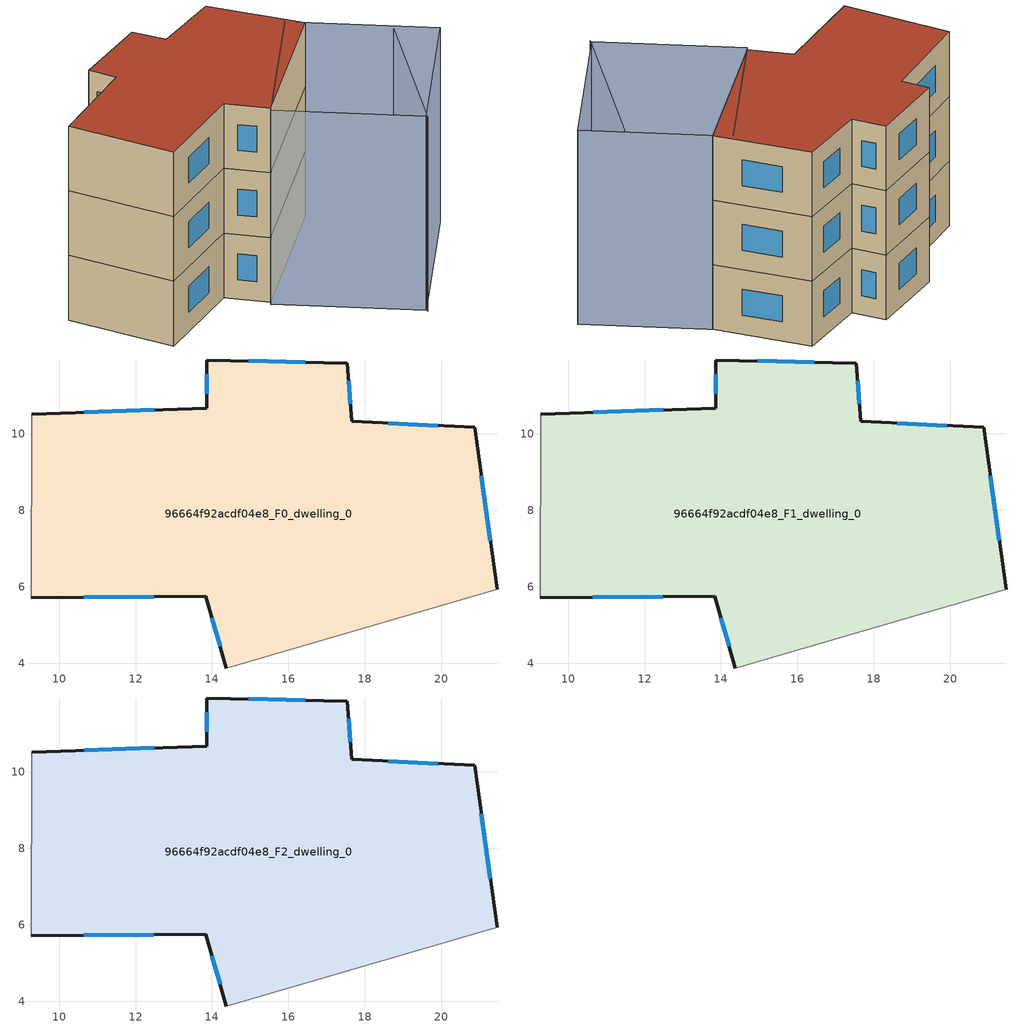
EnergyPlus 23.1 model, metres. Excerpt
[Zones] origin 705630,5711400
96664f92acdf04e8_F0_dwelling_0
 floor ground (EU_floor_Construction): 20.88,10.17 21.47,5.93 14.38,3.87 13.84,5.75 9.27,5.71 9.28,10.51 13.87,10.68 13.87,11.94 17.55,11.85 17.66,10.33 z0
 wall outside (EU_wall_Construction): 21.47,5.93 20.88,10.17 17.66,10.33 17.55,11.85 13.87,11.94 13.87,10.68 9.28,10.51 / 9.27,5.71 13.84,5.75 14.38,3.87 z0:3
 wall adiabatic (EU_wall_Construction): 14.38,3.87 21.47,5.93 / 9.28,10.51 9.27,5.71 z0:3
 window (EU_Window_Construction): 19.92,10.22 18.62,10.28 / 21.29,7.2 21.06,8.9 / 14,5.19 14.21,4.44 / 10.64,5.73 12.47,5.74 / 12.5,10.63 10.65,10.56 / 13.87,11.56 13.87,11.06 / 16.44,11.88 14.97,11.91 / 17.62,10.79 17.58,11.4 z0.9:2.1
96664f92acdf04e8_F1_dwelling_0
 floor to 96664f92acdf04e8_F0_dwelling_0 (EU_floor_Construction): 20.88,10.17 21.47,5.93 14.38,3.87 13.84,5.75 9.27,5.71 9.28,10.51 13.87,10.68 13.87,11.94 17.55,11.85 17.66,10.33 z3
 wall outside (EU_wall_Construction): 21.47,5.93 20.88,10.17 17.66,10.33 17.55,11.85 13.87,11.94 13.87,10.68 9.28,10.51 / 9.27,5.71 13.84,5.75 14.38,3.87 z3:6
 wall adiabatic (EU_wall_Construction): 14.38,3.87 21.47,5.93 / 9.28,10.51 9.27,5.71 z3:6
 window (EU_Window_Construction): 19.92,10.22 18.62,10.28 / 21.29,7.2 21.06,8.9 / 14,5.19 14.21,4.44 / 10.64,5.73 12.47,5.74 / 12.5,10.63 10.65,10.56 / 13.87,11.56 13.87,11.06 / 16.44,11.88 14.97,11.91 / 17.62,10.79 17.58,11.4 z3.9:5.1
96664f92acdf04e8_F2_dwelling_0
 floor to 96664f92acdf04e8_F1_dwelling_0 (EU_floor_Construction): 20.88,10.17 21.47,5.93 14.38,3.87 13.84,5.75 9.27,5.71 9.28,10.51 13.87,10.68 13.87,11.94 17.55,11.85 17.66,10.33 z6
 wall outside (EU_wall_Construction): 21.47,5.93 20.88,10.17 17.66,10.33 17.55,11.85 13.87,11.94 13.87,10.68 9.28,10.51 / 9.27,5.71 13.84,5.75 14.38,3.87 z6:9
 wall adiabatic (EU_wall_Construction): 14.38,3.87 21.47,5.93 / 9.28,10.51 9.27,5.71 z6:9
 window (EU_Window_Construction): 19.92,10.22 18.62,10.28 / 21.29,7.2 21.06,8.9 / 14,5.19 14.21,4.44 / 10.64,5.73 12.47,5.74 / 12.5,10.63 10.65,10.56 / 13.87,11.56 13.87,11.06 / 16.44,11.88 14.97,11.91 / 17.62,10.79 17.58,11.4 z6.9:8.1
 roof outside (EU_roof_Construction): 21.47,5.93 20.88,10.17 17.66,10.33 17.55,11.85 13.87,11.94 13.87,10.68 9.28,10.51 9.27,5.71 13.84,5.75 14.38,3.87 z9
shading: 16.61,-2.16 22.63,2.49 / 21.15,6.7 23.59,0.84 / 23.59,0.84 16.66,-2.05 / 16.66,-2.05 14.21,3.8 / 14.21,3.8 21.15,6.7 z0:9
[Building]
EU S2 Campaign: North Axis=0; Terrain=City; Solar Distribution=FullExterior
[Site:Location]
London: Latitude=51.5; Longitude=-0.5; Time Zone=0; Elevation=25
[SizingPeriod:WeatherFileDays]
AnnualSizingPeriod: Begin Month=1; Begin Day of Month=1; End Month=12; End Day of Month=31; Day of Week for Start Day=Monday; Use Weather File Daylight Saving Period=No; Use Weather File Rain and Snow Indicators=No
[MATERIAL]
EU_InternalMass_Material: Roughness=MediumRough; Thickness=0.1; Conductivity=1; Density=1800; Specific Heat=900; Thermal Absorptance=0.9; Solar Absorptance=0.7; Visible Absorptance=0.7
[MATERIAL:NOMASS] Roughness=MediumRough; Thermal Absorptance=0.9; Solar Absorptance=0.7; Visible Absorptance=0.7
Name | Thermal Resistance
EU_wall_NoMass | 1.04674
EU_roof_NoMass | 4.32442
EU_floor_NoMass | 2.04616
[WINDOWMATERIAL:SIMPLEGLAZINGSYSTEM]
EU_Window_SimpleGlazing: UFactor=4.25843; Solar Heat Gain Coefficient=0.85; Visible Transmittance=0.85
[CONSTRUCTION]
EU_wall_Construction: EU_wall_NoMass
EU_roof_Construction: EU_roof_NoMass
EU_floor_Construction: EU_floor_NoMass
EU_Window_Construction: EU_Window_SimpleGlazing
EU_InternalMass_Construction: EU_InternalMass_Material
[ZONE] Type=1; Multiplier=1; Ceiling Height=autocalculate; Volume=203.73; Floor Area=autocalculate; Part of Total Floor Area=Yes
96664f92acdf04e8_F0_dwelling_0; 96664f92acdf04e8_F1_dwelling_0; 96664f92acdf04e8_F2_dwelling_0
[INTERNALMASS] Construction=EU_InternalMass_Construction; Surface Area=67.9096
Name | Zone or ZoneList
96664f92acdf04e8_F0_dwelling_0_EU_InternalMass | 96664f92acdf04e8_F0_dwelling_0
96664f92acdf04e8_F1_dwelling_0_EU_InternalMass | 96664f92acdf04e8_F1_dwelling_0
96664f92acdf04e8_F2_dwelling_0_EU_InternalMass | 96664f92acdf04e8_F2_dwelling_0
[OTHEREQUIPMENT] Fuel Type=Electricity; Design Level Calculation Method=Watts/Area; Power per Zone Floor Area=1; Fraction Latent=0; Fraction Radiant=0; Fraction Lost=0; Carbon Dioxide Generation Rate=0; EndUse Subcategory=EU_Step8_InternalGains
Name | Zone or ZoneList or Space or SpaceList | Schedule
EU_Step8_InternalGain_96664f92acdf04e8_F0_dwelling_0_f000 | 96664f92acdf04e8_F0_dwelling_0 | EU_Step8_GainSchedule_96664f92acdf04e8_F0_dwelling_0_f000
EU_Step8_InternalGain_96664f92acdf04e8_F1_dwelling_0_f000 | 96664f92acdf04e8_F1_dwelling_0 | EU_Step8_GainSchedule_96664f92acdf04e8_F1_dwelling_0_f000
EU_Step8_InternalGain_96664f92acdf04e8_F2_dwelling_0_f000 | 96664f92acdf04e8_F2_dwelling_0 | EU_Step8_GainSchedule_96664f92acdf04e8_F2_dwelling_0_f000
[ZONEVENTILATION:DESIGNFLOWRATE] Schedule=EU_AlwaysOn; Design Flow Rate Calculation Method=AirChanges/Hour; Air Changes per Hour=0.488719; Ventilation Type=Natural; Fan Pressure Rise=0; Fan Total Efficiency=1; Constant Term Coefficient=1; Temperature Term Coefficient=0; Velocity Term Coefficient=0; Velocity Squared Term Coefficient=0; Minimum Indoor Temperature=-100; Maximum Indoor Temperature=100; Delta Temperature=-100; Minimum Outdoor Temperature=-100; Maximum Outdoor Temperature=100; Maximum Wind Speed=40
Name | Zone or ZoneList or Space or SpaceList
EU_ConstantAir_96664f92acdf04e8_F0_dwelling_0 | 96664f92acdf04e8_F0_dwelling_0
EU_ConstantAir_96664f92acdf04e8_F1_dwelling_0 | 96664f92acdf04e8_F1_dwelling_0
EU_ConstantAir_96664f92acdf04e8_F2_dwelling_0 | 96664f92acdf04e8_F2_dwelling_0
[HVACTEMPLATE:THERMOSTAT] Constant Heating Setpoint=20; Constant Cooling Setpoint=50
EU_HeatOnly_96664f92acdf04e8_F0_dwelling_0; EU_HeatOnly_96664f92acdf04e8_F1_dwelling_0; EU_HeatOnly_96664f92acdf04e8_F2_dwelling_0
[HVACTEMPLATE:ZONE:IDEALLOADSAIRSYSTEM] System Availability Schedule=EU_AlwaysOn; Maximum Heating Supply Air Temperature=50; Minimum Cooling Supply Air Temperature=13; Maximum Heating Supply Air Humidity Ratio=0.0156; Minimum Cooling Supply Air Humidity Ratio=0.0077; Heating Limit=NoLimit; Cooling Limit=NoLimit; Heating Availability Schedule=EU_AlwaysOn; Cooling Availability Schedule=EU_CoolingOff; Dehumidification Control Type=ConstantSensibleHeatRatio; Cooling Sensible Heat Ratio=0.7; Dehumidification Setpoint=60; Humidification Control Type=None; Humidification Setpoint=30; Outdoor Air Method=None; Outdoor Air Flow Rate per Person=0.00944; Outdoor Air Flow Rate per Zone Floor Area=0; Outdoor Air Flow Rate per Zone=0; Demand Controlled Ventilation Type=None; Outdoor Air Economizer Type=NoEconomizer; Heat Recovery Type=None; Sensible Heat Recovery Effectiveness=0.7; Latent Heat Recovery Effectiveness=0.65
Name | Template Thermostat
96664f92acdf04e8_F0_dwelling_0 | EU_HeatOnly_96664f92acdf04e8_F0_dwelling_0
96664f92acdf04e8_F1_dwelling_0 | EU_HeatOnly_96664f92acdf04e8_F1_dwelling_0
96664f92acdf04e8_F2_dwelling_0 | EU_HeatOnly_96664f92acdf04e8_F2_dwelling_0
[SIZING:ZONE] Zone Cooling Design Supply Air Temperature Input Method=SupplyAirTemperature; Zone Cooling Design Supply Air Temperature=13; Zone Heating Design Supply Air Temperature Input Method=SupplyAirTemperature; Zone Heating Design Supply Air Temperature=50; Zone Cooling Design Supply Air Humidity Ratio=0.008; Zone Heating Design Supply Air Humidity Ratio=0.008; Cooling Design Air Flow Method=DesignDay; Cooling Design Air Flow Rate=0; Cooling Minimum Air Flow per Zone Floor Area=0.000762; Cooling Minimum Air Flow=0; Cooling Minimum Air Flow Fraction=0.2; Heating Design Air Flow Method=DesignDay; Heating Design Air Flow Rate=0; Heating Maximum Air Flow per Zone Floor Area=0.002032; Heating Maximum Air Flow=0.141576; Heating Maximum Air Flow Fraction=0.3; Account for Dedicated Outdoor Air System=No; Dedicated Outdoor Air System Control Strategy=NeutralSupplyAir; Dedicated Outdoor Air Low Setpoint Temperature for Design=autosize; Dedicated Outdoor Air High Setpoint Temperature for Design=autosize; Zone Load Sizing Method=Sensible Load Only No Latent Load; Zone Latent Cooling Design Supply Air Humidity Ratio Input Method=HumidityRatioDifference; Zone Cooling Design Supply Air Humidity Ratio Difference=0.005; Zone Latent Heating Design Supply Air Humidity Ratio Input Method=HumidityRatioDifference; Zone Humidification Design Supply Air Humidity Ratio Difference=0.005
96664f92acdf04e8_F0_dwelling_0; 96664f92acdf04e8_F1_dwelling_0; 96664f92acdf04e8_F2_dwelling_0
[SCHEDULE:CONSTANT]
Name | Hourly Value
EU_AlwaysOn | 1
EU_CoolingOff | 0
[SCHEDULE:FILE] Column Number=1; Rows to Skip at Top=0; Number of Hours of Data=8760; Column Separator=Comma; Interpolate to Timestep=No; Minutes per Item=60; Adjust Schedule for Daylight Savings=Yes
Name | File
EU_Step8_GainSchedule_96664f92acdf04e8_F0_dwelling_0_f000 | ../../schedules/96664f92acdf04e8/96664f92acdf04e8_F0_dwelling_0_f000_gain.csv
EU_Step8_GainSchedule_96664f92acdf04e8_F1_dwelling_0_f000 | ../../schedules/96664f92acdf04e8/96664f92acdf04e8_F1_dwelling_0_f000_gain.csv
EU_Step8_GainSchedule_96664f92acdf04e8_F2_dwelling_0_f000 | ../../schedules/96664f92acdf04e8/96664f92acdf04e8_F2_dwelling_0_f000_gain.csv
